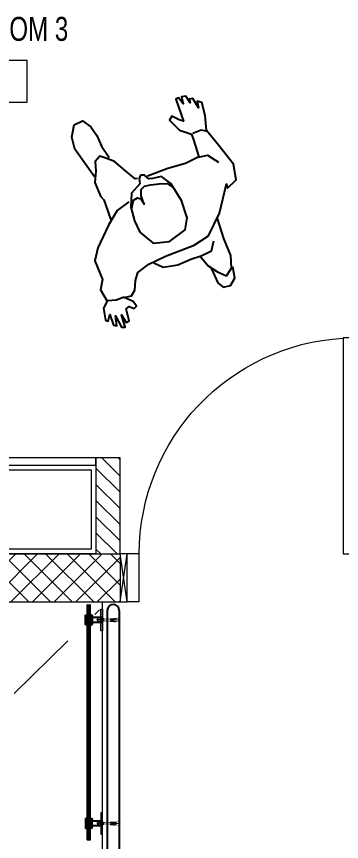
# Model space of a CAD drawing. Header units: millimetres. Extents: x -18512 to 101824, y -95768 to 52898.
# Drawn here: x 58137 to 59490, y -56835 to -53399 of the extents above; entities that cross this region are included whole.
import ezdxf

# ---------------------------------------------------------------- set-up
doc = ezdxf.new("R2010")
doc.units = ezdxf.units.MM
doc.header["$LTSCALE"] = 25
doc.linetypes.add('HIDDEN', pattern=[0.375, 0.25, -0.125])
doc.linetypes.add('STYLE_05', pattern=[0.20828, 0.069425, -0.138855])
doc.layers.get('0').update_dxf_attribs({"color": 254, "lineweight": 0})
for name, color, linetype, lineweight in [('_FW_FUR_FIXED', 62, 'Continuous', 0), ('A-AREA-IDEN', 2, 'Continuous', 9), ('A-DETL-MBND', 5, 'HIDDEN', 9), ('A-DOOR', 31, 'Continuous', 18), ('A-FLOR-OTLN', 6, 'Continuous', 18), ('A-WOODEN DOOR FRAM', 9, 'Continuous', 9), ('I-WALL', 2, 'Continuous', 9)]:
    doc.layers.add(name, color=color, linetype=linetype, lineweight=lineweight)
for name, color, linetype in [('A-WALL', 50, 'Continuous'), ('ADT-3', 7, 'Continuous'), ('AL SAFA', 1, 'Continuous'), ('AR WALL HATCH', 8, 'Continuous'), ('LMI-1', 3, 'Continuous'), ('SGF GLASS', 152, 'Continuous'), ('WD-PEOPLE', 8, 'Continuous')]:
    doc.layers.add(name, color=color, linetype=linetype)
doc.styles.add('Arial Narrow_4', font='fi_9001f.ttf', dxfattribs={"width": 0.75, "height": 147.492401})
pattern_1 = [(135, (124341.9079, -153688.5155), (-0.449012806, -0.449012806), []), (225, (124341.9079, -153688.5155), (0.449012806, -0.449012806), [])]
pattern_2 = [(135, (124336.9079, -153688.5155), (-0.449012806, -0.449012806), []), (225, (124336.9079, -153688.5155), (0.449012806, -0.449012806), [])]

# ---------------------------------------------------------------- blocks, each defined once
blk = doc.blocks.new('E  Naga_Single-Panel2 - NAGA-Bedroom Door _WD05_-8233352-FIRST FLOOR PLAN')
at = {"layer": 'A-DOOR', "lineweight": 18}
for p, q in [((-450, 100), (-500, 100)), ((-450, 100), (-450, -100)), ((500, 100), (450, 100)), ((450, 100), (450, -100)), ((450, -100), (450, 100)), ((-450, -100), (-500, -100)), ((399, -1000.2), (399, -100)), ((399, -100), (450, -100)), ((450, -100), (450, -1000.2)), ((450, -100), (500, -100)), ((450, -1000.2), (399, -1000.2))]:
    blk.add_line(p, q, dxfattribs=at)
at = {"layer": 'A-DOOR'}
blk.add_arc((450, -100), 900, 180, 266.7515, dxfattribs=at)
blk = doc.blocks.new('M_NAGA Room Tag - Room Tag-1756429-FIRST FLOOR PLAN')
at = {"layer": 'A-AREA-IDEN'}
for p, q in [((-3.25, 1.75), (-3.25, -1.75)), ((-3.25, 1.75), (3.25, 1.75)), ((3.25, 1.75), (3.25, -1.75)), ((-3.25, -1.75), (3.25, -1.75))]:
    blk.add_line(p, q, dxfattribs=at)
blk = doc.blocks.new('A1')
at = {"color": 8, "linetype": 'STYLE_05', "ltscale": 0.5}
for p, q in [((2885, 766), (2885, 393)), ((2850, 745), (2864, 693)), ((2850, 745), (2878, 745)), ((2910, 754), (2861, 754)), ((2861, 754), (2863, 745)), ((2864, 693), (2906, 693)), ((2864, 661), (2864, 693)), ((2864, 661), (2906, 661)), ((2867, 505), (2867, 661)), ((2870, 505), (2870, 661)), ((2883, 708), (2878, 745)), ((2887, 708), (2893, 745)), ((2920, 745), (2893, 745)), ((2901, 505), (2901, 661)), ((2903, 505), (2903, 661)), ((2920, 745), (2906, 693)), ((2906, 661), (2906, 693)), ((2910, 754), (2907, 745)), ((2848, 456), (2848, 463)), ((2848, 463), (2923, 463)), ((2848, 463), (2848, 463)), ((2848, 463), (2885, 463)), ((2848, 456), (2923, 456)), ((2853, 452), (2853, 424)), ((2861, 455), (2908, 455)), ((2861, 422), (2908, 422)), ((2867, 458), (2867, 461)), ((2872, 505), (2868, 501)), ((2903, 505), (2868, 501)), ((2868, 501), (2871, 505)), ((2868, 501), (2872, 498)), ((2872, 498), (2868, 501)), ((2872, 498), (2868, 493)), ((2868, 493), (2872, 498)), ((2904, 496), (2868, 493)), ((2868, 493), (2871, 490)), ((2871, 490), (2868, 493)), ((2871, 490), (2868, 485)), ((2868, 485), (2871, 490)), ((2903, 488), (2868, 485)), ((2868, 485), (2872, 482)), ((2872, 482), (2868, 485)), ((2872, 482), (2868, 477)), ((2868, 477), (2872, 482)), ((2904, 480), (2868, 477)), ((2868, 477), (2871, 473)), ((2871, 473), (2868, 477)), ((2871, 473), (2868, 469)), ((2868, 469), (2871, 473)), ((2904, 472), (2868, 469)), ((2868, 469), (2871, 465)), ((2871, 465), (2868, 469)), ((2868, 425), (2868, 452)), ((2887, 422), (2868, 420)), ((2869, 422), (2868, 419)), ((2868, 419), (2871, 416)), ((2871, 416), (2868, 412)), ((2904, 415), (2868, 411)), ((2868, 412), (2872, 408)), ((2902, 505), (2869, 505)), ((2870, 505), (2870, 507)), ((2871, 505), (2870, 505)), ((2900, 501), (2871, 498)), ((2900, 492), (2871, 489)), ((2900, 485), (2871, 482)), ((2900, 476), (2871, 473)), ((2900, 468), (2871, 465)), ((2885, 467), (2871, 465)), ((2900, 419), (2871, 416)), ((2900, 411), (2871, 408)), ((2871, 408), (2900, 408)), ((2903, 496), (2885, 495)), ((2885, 495), (2885, 483)), ((2885, 483), (2900, 485)), ((2903, 472), (2885, 471)), ((2885, 471), (2885, 463)), ((2885, 463), (2885, 467)), ((2885, 463), (2923, 463)), ((2903, 505), (2900, 501)), ((2903, 504), (2900, 501)), ((2900, 501), (2904, 496)), ((2900, 501), (2903, 496)), ((2904, 496), (2900, 492)), ((2900, 492), (2904, 488)), ((2903, 488), (2900, 484)), ((2900, 485), (2900, 484)), ((2900, 484), (2904, 480)), ((2900, 484), (2903, 480)), ((2904, 480), (2900, 476)), ((2904, 480), (2900, 476)), ((2900, 476), (2904, 472)), ((2900, 476), (2903, 472)), ((2904, 472), (2900, 468)), ((2900, 468), (2904, 465)), ((2900, 425), (2900, 452)), ((2902, 422), (2900, 419)), ((2900, 419), (2904, 415)), ((2904, 415), (2900, 412)), ((2900, 412), (2901, 410)), ((2901, 410), (2900, 408)), ((2903, 507), (2903, 505)), ((2903, 496), (2904, 496)), ((2904, 496), (2903, 496)), ((2903, 480), (2904, 480)), ((2904, 496), (2904, 496)), ((2904, 458), (2904, 461)), ((2917, 452), (2917, 425)), ((2923, 456), (2923, 463))]:
    blk.add_line(p, q, dxfattribs=at)
for centre, major_axis, start_param, end_param in [((2885, 703), (-3.85, 3.85), 5.871021, 11.436058), ((2861, 446), (-6.93, 6.93), 5.370026, 6.323459), ((2861, 446), (-6.93, 6.93), 5.370026, 6.323459), ((2861, 446), (-6.93, 6.93), 4.669335, 6.323459), ((2861, 432), (-7.76, -7.76), 0.066292, 1.500005), ((2861, 432), (-7.76, 7.76), 1.637088, 2.419613), ((2861, 432), (-7.76, 7.76), 1.637088, 2.419613), ((2861, 432), (-7.76, -7.76), 0.848817, 1.500005), ((2861, 432), (-7.76, -7.76), 0.848817, 1.500005), ((2861, 446), (-6.93, 6.93), 4.669335, 5.370026), ((2861, 446), (-6.93, 6.93), 4.669335, 5.370026), ((2884, 411), (-31.8, -31.8), 3.563644, 4.30536), ((2884, 411), (-31.8, 31.8), 5.559758, 5.876157), ((2884, 411), (-31.8, 31.8), 5.559758, 5.876157), ((2883, 468), (-33.2, -33.2), 0.44564, 1.1552), ((2883, 468), (-33.2, 33.2), 2.016436, 2.327569), ((2883, 468), (-33.2, 33.2), 2.016436, 2.327569), ((2884, 411), (-31.8, -31.8), 3.912085, 3.979139), ((2884, 411), (-31.8, -31.8), 3.912085, 3.979139), ((2884, 411), (-31.8, 31.8), 5.549936, 5.559758), ((2884, 411), (-31.8, 31.8), 5.549936, 5.559758), ((2883, 468), (-33.2, 33.2), 2.327569, 2.38482), ((2883, 468), (-33.2, 33.2), 2.327569, 2.38482), ((2884, 411), (-31.8, -31.8), 3.86502, 3.912085), ((2884, 411), (-31.8, -31.8), 3.86502, 3.912085), ((2883, 468), (-33.2, 33.2), 2.391283, 2.725996), ((2883, 468), (-33.2, 33.2), 2.391283, 2.725996), ((2883, 468), (-33.2, -33.2), 0.814024, 0.820486), ((2883, 468), (-33.2, -33.2), 0.814024, 0.820486), ((2884, 411), (-31.8, -31.8), 3.774027, 3.86502), ((2884, 411), (-31.8, -31.8), 3.774027, 3.86502), ((2884, 411), (-31.8, 31.8), 5.13444, 5.344823), ((2884, 411), (-31.8, 31.8), 5.13444, 5.344823), ((2909, 443), (-9.06, -9.06), 3.227804, 4.616951), ((2909, 443), (-9.06, -9.06), 4.349401, 4.616951), ((2909, 443), (-9.06, -9.06), 4.349401, 4.616951), ((2908, 434), (-8.73, -8.73), 0.079101, 1.531694), ((2908, 434), (-8.73, 8.73), 1.649898, 2.269819), ((2908, 434), (-8.73, 8.73), 1.649898, 2.269819), ((2909, 443), (-9.06, -9.06), 4.038843, 4.349401), ((2909, 443), (-9.06, -9.06), 4.038843, 4.349401), ((2909, 443), (-9.06, -9.06), 3.403765, 4.038843), ((2909, 443), (-9.06, -9.06), 3.403765, 4.038843), ((2908, 434), (-8.73, -8.73), 0.699022, 1.531694), ((2908, 434), (-8.73, -8.73), 0.699022, 1.531694), ((2909, 443), (-9.06, -9.06), 3.227804, 3.403765), ((2909, 443), (-9.06, -9.06), 3.227804, 3.403765)]:
    blk.add_ellipse(centre, major_axis=major_axis, ratio=1, start_param=start_param, end_param=end_param, dxfattribs=at)
blk = doc.blocks.new('A$C24B90740')
at = {"layer": 'LMI-1', "color": 8, "elevation": 0}
for points in [[(0, 1.9), (2.4, 1.9)], [(0, 0), (2.4, 0)]]:
    blk.add_lwpolyline(points, dxfattribs=at)
at = {"layer": 'LMI-1', "color": 8}
blk.add_arc((2.3, 1, 0), 0.972, 279.1054, 80.8946, dxfattribs=at)
blk = doc.blocks.new('REH')
h = blk.add_hatch()
h.set_pattern_fill('ANSI37', color=8, scale=0.2, angle=90, style=0)
h.set_pattern_definition(pattern_1)
h.paths.add_polyline_path([(138637.4, -14314.4), (138637.4, -14316.4), (138649.9, -14316.4), (138649.9, -14314.4)])
h = blk.add_hatch()
h.set_pattern_fill('ANSI37', color=8, scale=0.2, angle=90, style=0)
h.set_pattern_definition(pattern_1)
h.paths.add_polyline_path([(138649.9, -14316.4), (138647.9, -14316.4), (138647.9, -14322.4), (138649.9, -14322.4)])
h.paths.add_polyline_path([(138647.9, -14322.4), (138647.9, -14323.1), (138649.9, -14323.1), (138649.9, -14322.4)])
h.paths.add_polyline_path([(138649.9, -14323.9), (138649.9, -14323.1), (138647.9, -14323.1), (138647.9, -14323.9)])
h.paths.add_polyline_path([(138649.9, -14323.9), (138647.9, -14323.9), (138647.9, -14329.9), (138649.9, -14329.9)])
h = blk.add_hatch()
h.set_pattern_fill('ANSI37', color=8, scale=0.2, angle=90, style=0)
h.set_pattern_definition(pattern_2)
h.paths.add_polyline_path([(138659.9, -14316.4), (138677.4, -14316.4), (138677.4, -14314.4), (138659.9, -14314.4)])
h = blk.add_hatch()
h.set_pattern_fill('ANSI37', color=256, scale=5, angle=90, style=0)
h.set_pattern_definition([(135, (124341.908, -153688.516), (-11.2253202, -11.2253202), []), (225, (124341.908, -153688.516), (11.2253202, -11.2253202), [])])
h.paths.add_polyline_path([(138664.9, -14316.4), (138664.9, -14322.4), (138666.9, -14322.4), (138666.9, -14316.4)])
h.paths.add_polyline_path([(138664.9, -14323.9), (138664.9, -14329.9), (138666.9, -14329.9), (138666.9, -14323.9)])
h.paths.add_polyline_path([(138664.9, -14322.4), (138664.9, -14323.1), (138666.9, -14323.1), (138666.9, -14322.4)])
h.paths.add_polyline_path([(138664.9, -14323.1), (138664.9, -14323.9), (138666.9, -14323.9), (138666.9, -14323.1)])
h = blk.add_hatch()
h.set_pattern_fill('ANSI37', color=8, scale=0.2, angle=90, style=0)
h.set_pattern_definition(pattern_1)
h.paths.add_polyline_path([(138664.9, -14316.4), (138664.9, -14322.4), (138666.9, -14322.4), (138666.9, -14316.4)])
h.paths.add_polyline_path([(138664.9, -14322.4), (138664.9, -14323.1), (138666.9, -14323.1), (138666.9, -14322.4)])
h.paths.add_polyline_path([(138664.9, -14323.1), (138664.9, -14323.9), (138666.9, -14323.9), (138666.9, -14323.1)])
h.paths.add_polyline_path([(138664.9, -14323.9), (138664.9, -14329.9), (138666.9, -14329.9), (138666.9, -14323.9)])
h = blk.add_hatch()
h.set_pattern_fill('ANSI37', color=8, scale=0.2, angle=90, style=0)
h.set_pattern_definition(pattern_1)
h.paths.add_polyline_path([(138637.4, -14329.9), (138637.4, -14331.9), (138653.1, -14331.9), (138653.1, -14330.1), (138653, -14329.9)])
h = blk.add_hatch()
h.set_pattern_fill('ANSI37', color=8, scale=0.2, angle=90, style=0)
h.set_pattern_definition(pattern_2)
h.paths.add_polyline_path([(138661.2, -14331.9), (138664.4, -14331.9), (138677.4, -14331.9), (138677.4, -14329.9), (138661.2, -14329.9)])
at = {"layer": 'LMI-1'}
h = blk.add_hatch(dxfattribs=at)
h.set_pattern_fill('ANSI31', color=8, angle=180, style=0)
h.set_pattern_definition([(225, (124341.908, -153688.5155), (2.24506403, -2.24506403), [])])
h.paths.add_polyline_path([(138639.4, -14309.4, 0.414214), (138637.4, -14311.4), (138637.4, -14314.4), (138649.9, -14314.4), (138649.9, -14316.4), (138652.9, -14316.4), (138652.2, -14315.6), (138653.3, -14314.4), (138652.3, -14313.2), (138661.5, -14313.2), (138662.3, -14314.4), (138662.3, -14314.4), (138661.2, -14315.3), (138662, -14316.4), (138664.9, -14316.4), (138664.9, -14314.4), (138677.4, -14314.4), (138677.4, -14311.4, 0.414214), (138675.4, -14309.4)])
h.paths.add_polyline_path([(138662.2, -14318.9), (138661.1, -14319.9), (138662.1, -14321.1), (138661.1, -14322.1), (138661.3, -14322.4), (138664.9, -14322.4), (138664.9, -14316.4), (138662, -14316.4), (138662.2, -14316.6), (138661.2, -14317.5)])
h.paths.add_polyline_path([(138662.1, -14325.5), (138661.1, -14326.5), (138662.1, -14327.8), (138661.1, -14328.7), (138662, -14329.9), (138664.9, -14329.9), (138664.9, -14323.9), (138661.5, -14323.9), (138661.1, -14324.3)])
h.paths.add_polyline_path([(138652.1, -14326.7), (138653.2, -14325.6), (138652.1, -14324.5), (138652.7, -14323.9), (138649.9, -14323.9), (138649.9, -14329.9), (138653, -14329.9), (138652.1, -14328.9), (138653.2, -14327.8)])
h.paths.add_polyline_path([(138649.9, -14322.4), (138652.2, -14322.4), (138652.1, -14322.3), (138653.1, -14321.2), (138652.1, -14320.1), (138653.2, -14318.9), (138652.2, -14317.8), (138653.2, -14316.7), (138652.9, -14316.4), (138649.9, -14316.4)])
h = blk.add_hatch(dxfattribs=at)
h.set_pattern_fill('ANSI31', color=8, angle=180, style=0)
h.set_pattern_definition([(225, (124341.908, -153583.2378), (2.24506403, -2.24506403), [])])
h.paths.add_polyline_path([(138675.4, -14336.9, 0.414214), (138677.4, -14334.9), (138677.4, -14331.9), (138637.4, -14331.9), (138637.4, -14334.9, 0.414214), (138639.4, -14336.9)])
for p, q in [((138637.4, -14314.4, 0), (138637.4, -14316.4, 0)), ((138677.4, -14331.9, 0), (138677.4, -14329.9, 0))]:
    blk.add_line(p, q)
at = {"color": 1}
for p, q in [((138649.9, -14316.4, 0), (138649.9, -14329.9)), ((138664.9, -14329.9, 0), (138664.9, -14316.4, 0))]:
    blk.add_line(p, q, dxfattribs=at)
at = {"color": 8, "linetype": 'Continuous'}
for p, q in [((138663.8, -14331.9, 0), (138650.6, -14331.9, 0)), ((138664.4, -14331.9, 0), (138651.2, -14331.9, 0))]:
    blk.add_line(p, q, dxfattribs=at)
at = {"color": 8, "elevation": 0}
for points in [[(138649.9, -14316.4), (138649.9, -14314.4), (138637.4, -14314.4), (138637.4, -14316.4)], [(138677.4, -14316.4), (138677.4, -14314.4), (138664.9, -14314.4), (138664.9, -14316.4)]]:
    blk.add_lwpolyline(points, dxfattribs=at)
at = {"layer": 'A-WALL', "color": 84, "ltscale": 0.1, "elevation": 0}
for points in [[(138637.4, -14316.4), (138637.4, -14314.4), (138649.9, -14314.4), (138649.9, -14316.4)], [(138647.9, -14329.9), (138647.9, -14316.4), (138649.9, -14316.4), (138649.9, -14329.9)], [(138664.9, -14316.4), (138664.9, -14314.4), (138677.4, -14314.4), (138677.4, -14316.4)], [(138664.9, -14329.9), (138664.9, -14316.4), (138666.9, -14316.4), (138666.9, -14329.9)], [(138637.4, -14331.9), (138637.4, -14329.9), (138653.1, -14329.9), (138653.1, -14331.9)], [(138661.2, -14331.9), (138661.2, -14329.9), (138677.4, -14329.9), (138677.4, -14331.9)]]:
    blk.add_lwpolyline(points, close=True, dxfattribs=at)
at = {"layer": 'ADT-3', "color": 8}
for p, q in [((138653.2, -14318.9, 0), (138652.1, -14320.1, 0)), ((138652.1, -14320.1, 0), (138653.1, -14321.2, 0)), ((138652.1, -14320.1, 0), (138662.1, -14321.1, 0)), ((138653.1, -14321.2, 0), (138652.1, -14322.3, 0)), ((138652.1, -14322.3, 0), (138653.2, -14323.4, 0)), ((138652.1, -14322.3, 0), (138662.1, -14323.3, 0)), ((138653.1, -14323.4, 0), (138652.1, -14324.5, 0)), ((138652.1, -14324.5, 0), (138653.2, -14325.6, 0)), ((138652.1, -14324.5, 0), (138662.1, -14325.5, 0)), ((138653.1, -14325.6, 0), (138652.1, -14326.7, 0)), ((138652.1, -14326.7, 0), (138653.2, -14327.9, 0)), ((138652.1, -14326.7, 0), (138662.1, -14327.8, 0)), ((138653.3, -14314.4, 0), (138652.2, -14315.6, 0)), ((138652.2, -14315.6, 0), (138662.2, -14316.6, 0)), ((138652.2, -14315.6, 0), (138653.2, -14316.7, 0)), ((138653.2, -14316.7, 0), (138652.2, -14317.8, 0)), ((138652.2, -14317.8, 0), (138653.2, -14318.9, 0)), ((138652.2, -14317.8, 0), (138662.2, -14318.9, 0)), ((138652.3, -14313.2, 0), (138662.2, -14314.4, 0)), ((138652.3, -14313.2, 0), (138653.3, -14314.4, 0)), ((138652.3, -14313.2, 0), (138661.5, -14313.2, 0)), ((138653.1, -14321.2, 0), (138661.1, -14322.1, 0)), ((138653.1, -14323.4, 0), (138661.1, -14324.3, 0)), ((138653.1, -14323.4, 0), (138661.1, -14324.3, 0)), ((138653.1, -14325.6, 0), (138661.1, -14326.5, 0)), ((138653.1, -14325.6, 0), (138661.1, -14326.5, 0)), ((138653.2, -14314.5, 0), (138661.2, -14315.3, 0)), ((138653.2, -14316.7, 0), (138661.2, -14317.5, 0)), ((138653.2, -14319, 0), (138661.1, -14319.9, 0)), ((138662.2, -14318.9, 0), (138661.1, -14319.9, 0)), ((138661.1, -14319.9, 0), (138662.1, -14321.1, 0)), ((138662.1, -14321.1, 0), (138661.1, -14322.1, 0)), ((138661.1, -14322.1, 0), (138662.1, -14323.3, 0)), ((138662.1, -14323.3, 0), (138661.1, -14324.3, 0)), ((138662.1, -14323.3, 0), (138661.1, -14324.3, 0)), ((138661.1, -14324.3, 0), (138662.1, -14325.5, 0)), ((138662.1, -14325.5, 0), (138661.1, -14326.5, 0)), ((138662.1, -14325.5, 0), (138661.1, -14326.5, 0)), ((138661.1, -14326.5, 0), (138662.1, -14327.8, 0)), ((138662.3, -14314.4, 0), (138661.2, -14315.3, 0)), ((138661.2, -14315.3, 0), (138662.2, -14316.6, 0)), ((138662.2, -14316.6, 0), (138661.2, -14317.5, 0)), ((138661.2, -14317.5, 0), (138662.2, -14318.9, 0)), ((138661.5, -14313.2, 0), (138662.3, -14314.4, 0)), ((138653.1, -14327.9, 0), (138652.1, -14328.9, 0)), ((138652.1, -14328.9, 0), (138653.1, -14330.1, 0)), ((138652.1, -14328.9, 0), (138661.4, -14329.9, 0)), ((138653.1, -14327.9, 0), (138661.1, -14328.7, 0)), ((138653.1, -14330.1, 0), (138661.1, -14330.9, 0)), ((138653.3, -14330.1, 0), (138661.2, -14330.9, 0)), ((138662.1, -14327.8, 0), (138661.1, -14328.7, 0)), ((138661.1, -14328.7, 0), (138662, -14329.9, 0))]:
    blk.add_line(p, q, dxfattribs=at)
at = {"layer": 'LMI-1', "color": 1}
for p, q in [((138649.9, -14314.4), (138637.4, -14314.4)), ((138675.4, -14309.4), (138639.4, -14309.4))]:
    blk.add_line(p, q, dxfattribs=at)
at = {"layer": 'LMI-1', "color": 8}
for p, q in [((138653, -14329.9, 0), (138637.4, -14329.9, 0)), ((138637.4, -14331.9, 0), (138637.4, -14329.9, 0)), ((138637.4, -14329.9, 0), (138653, -14329.9, 0)), ((138677.4, -14331.9, 0), (138637.4, -14331.9, 0)), ((138677.4, -14331.9, 0), (138637.4, -14331.9, 0)), ((138642.8, -14331.9, 0), (138642.7, -14331.8, 0)), ((138646.9, -14329.9, 0), (138649.9, -14329.9, 0)), ((138653.1, -14329.9, 0), (138653.1, -14331.9, 0)), ((138661.2, -14330.9, 0), (138661.2, -14331.9, 0)), ((138677.4, -14329.9, 0), (138662, -14329.9, 0)), ((138665.4, -14329.9, 0), (138677.4, -14329.9, 0))]:
    blk.add_line(p, q, dxfattribs=at)
at = {"layer": 'LMI-1', "color": 1, "elevation": 0}
for points in [[(138637.4, -14314.4), (138637.4, -14311.4, -0.414214), (138639.4, -14309.4)], [(138675.4, -14309.4, -0.414214), (138677.4, -14311.4), (138677.4, -14314.4), (138665.4, -14314.4)]]:
    blk.add_lwpolyline(points, format="xyb", dxfattribs=at)
blk.add_lwpolyline([(138677.4, -14334.9), (138677.4, -14331.9), (138637.4, -14331.9), (138637.4, -14334.9, 0.414214), (138639.4, -14336.9), (138675.4, -14336.9, 0.414214)], format="xyb", close=True, dxfattribs=at)
at = {"layer": 'LMI-1', "color": 8, "elevation": 0}
for points in [[(138641.7, -14336.9), (138641.7, -14334.5)], [(138643.6, -14336.9), (138643.6, -14334.5)], [(138661.2, -14330.9), (138661.2, -14331.9)], [(138666, -14336.9), (138666, -14334.5)], [(138667.9, -14336.9), (138667.9, -14334.5)]]:
    blk.add_lwpolyline(points, dxfattribs=at)
at = {"layer": 'LMI-1', "color": 8}
blk.add_arc((138642.6, -14334.6, 0), 0.972, 9.1054, 170.8946, dxfattribs=at)
at = {"layer": 'LMI-1', "color": 8, "extrusion": (0, 0, -1), "xscale": -1, "zscale": -1, "rotation": 270}
for p in [(-138643.6, -14336.9, 0), (-138667.9, -14336.9, 0)]:
    blk.add_blockref('A$C24B90740', p, dxfattribs=at)
blk = doc.blocks.new('DFF')
at = {"layer": 'LMI-1'}
for points in [[(6745, 183870.3), (6745, 183872.9), (6742.7, 183870.3)], [(6745, 183870.3), (6745, 183867.7), (6742.7, 183870.3)], [(6745, 183850.3), (6745, 183852.9), (6742.7, 183850.3)], [(6745, 183850.3), (6745, 183847.7), (6742.7, 183850.3)]]:
    blk.add_hatch(color=8, dxfattribs=at).paths.add_polyline_path(points)
at = {"color": 3, "elevation": 0}
blk.add_lwpolyline([(6751, 183905.3), (6745, 183905.3), (6745, 183815.3), (6751, 183815.3), (6751, 183905.3)], close=True, dxfattribs=at)
at = {"layer": 'LMI-1', "color": 3}
for p, q in [((6745, 183870.3, 0), (6708, 183870.3, 0)), ((6745.1, 183850.3, 0), (6708, 183850.3, 0))]:
    blk.add_line(p, q, dxfattribs=at)
at = {"layer": 'LMI-1', "color": 8, "elevation": 0}
for points in [[(6745, 183870.3), (6745, 183872.9), (6742.7, 183870.3)], [(6745, 183870.3), (6745, 183867.7), (6742.7, 183870.3)], [(6745, 183850.3), (6745, 183852.9), (6742.7, 183850.3)], [(6745, 183850.3), (6745, 183847.7), (6742.7, 183850.3)]]:
    blk.add_lwpolyline(points, close=True, dxfattribs=at)
at = {"rotation": 270}
blk.add_blockref('REH', (21017.4, 322517.8), dxfattribs=at)
at = {"xscale": 0.2702702702954411, "yscale": 0.2702702702954411, "zscale": 0.2702702702954411, "rotation": 270}
blk.add_blockref('A1', (6619.8, 184640.1, 0), dxfattribs=at)
blk = doc.blocks.new('A$C777636C6')
for points in [[(0.2125, 0.6175), (0.2142, 0.6672), (0.2039, 0.6878), (0.1799, 0.693), (0.1577, 0.6775), (0.1474, 0.6415)], [(0.3599, 0.3036), (0.4062, 0.3122), (0.4524, 0.3431), (0.5159, 0.3945), (0.5433, 0.4288), (0.5467, 0.494), (0.5673, 0.5214), (0.5638, 0.5643), (0.5844, 0.5798), (0.5964, 0.6175), (0.5896, 0.6244), (0.5758, 0.6072), (0.5793, 0.6432), (0.5707, 0.6501), (0.5604, 0.6192), (0.5587, 0.6604), (0.5484, 0.6655), (0.5416, 0.6244), (0.5381, 0.6535), (0.5279, 0.6535), (0.5193, 0.6141), (0.5073, 0.6106), (0.4953, 0.6244), (0.485, 0.6209), (0.4884, 0.6021), (0.509, 0.578), (0.485, 0.5832), (0.4679, 0.5712), (0.4524, 0.5437), (0.4336, 0.5232), (0.389, 0.5146), (0.3291, 0.5146), (0.2297, 0.5232), (0.1748, 0.5163), (0.1097, 0.4648), (0.048, 0.3894), (0.0514, 0.4031), (0.0137, 0.3911), (0, 0.3413), (0.0171, 0.2642), (0.0308, 0.2041), (0.0137, 0.1578), (0.0051, 0.1149), (0.0171, 0.1046), (0.0223, 0.1269), (0.0257, 0.0909), (0.0377, 0.0875), (0.0394, 0.0995), (0.0428, 0.0738), (0.0566, 0.0703), (0.0617, 0.0926), (0.0668, 0.0686), (0.0771, 0.0686), (0.0857, 0.1441), (0.096, 0.1338), (0.1131, 0.1132), (0.1251, 0.1218), (0.1097, 0.1647), (0.0805, 0.1938), (0.0823, 0.2127), (0.0908, 0.271), (0.1388, 0.271), (0.1988, 0.2607), (0.2683, 0.2547)], [(0.2279, 0.5643), (0.2177, 0.6038), (0.1988, 0.6347), (0.1782, 0.6587), (0.1525, 0.6432), (0.1371, 0.6055), (0.1337, 0.5455), (0.1234, 0.4786)], [(0.509, 0.5763), (0.5364, 0.5746), (0.5621, 0.5643)], [(0.3736, 0.518), (0.3513, 0.5437), (0.3051, 0.5575), (0.2588, 0.5592), (0.2245, 0.5643), (0.1868, 0.5643), (0.1662, 0.5386)], [(0.36, 0.3268), (0.3445, 0.3053), (0.3291, 0.3036), (0.3205, 0.3122), (0.3188, 0.3322), (0.3153, 0.3036), (0.3068, 0.2847), (0.2913, 0.2796), (0.2725, 0.2847), (0.2451, 0.2933), (0.2211, 0.3036), (0.2108, 0.3225)], [(0.3018, 0.2471), (0.3085, 0.2453), (0.3256, 0.2075), (0.3445, 0.1647), (0.365, 0.1424), (0.3805, 0.1286), (0.401, 0.1372), (0.413, 0.1664), (0.4319, 0.199), (0.4353, 0.247), (0.4302, 0.2624), (0.4319, 0.2779), (0.4387, 0.331)], [(0.0925, 0.271), (0.0634, 0.2779), (0.0411, 0.3139)], [(0.0291, 0.2093), (0.0463, 0.1955), (0.0754, 0.1938)], [(0.425, 0.1818), (0.4439, 0.072), (0.4353, 0.0326), (0.4113, 0), (0.3805, 0), (0.365, 0.0292), (0.3599, 0.0635), (0.3616, 0.1012), (0.3548, 0.1458)]]:
    blk.add_lwpolyline(points)
blk.add_lwpolyline([(0.2879, 0.2412), (0.297, 0.2498), (0.3021, 0.2659), (0.3399, 0.2819), (0.3616, 0.3225), (0.3702, 0.3671), (0.3702, 0.4082), (0.3472, 0.4592), (0.2964, 0.4775), (0.2343, 0.4654), (0.212, 0.4328), (0.2039, 0.3739), (0.2108, 0.3087), (0.2285, 0.2756), (0.2576, 0.2688), (0.2684, 0.2648), (0.2765, 0.2476)], close=True)

msp = doc.modelspace()

# ---------------------------------------------------------------- hatches: boundary and pattern name
at = {"layer": 'AR WALL HATCH', "lineweight": 5}
h = msp.add_hatch(dxfattribs=at)
h.set_pattern_fill('ANSI31', color=256, scale=15, style=0)
h.set_pattern_definition([(135, (1737.455, 66915.984), (-33.67596, -33.67596), [])])
h.paths.add_polyline_path([(58467.7, -55237.4), (58467.9, -55637.4), (58568.1, -55637.4), (58568, -55237.4)])
h = msp.add_hatch(dxfattribs=at)
h.set_pattern_fill('ANSI37', color=256, scale=20, style=0)
h.set_pattern_definition([(45, (59229.075, -102497.31), (-44.90128, 44.90128), []), (135, (59229.075, -102497.31), (-44.90128, -44.90128), [])])
h.paths.add_polyline_path([(58568.1, -55837.4), (56333.3, -55837.4), (56333.3, -55637.4), (58568.1, -55637.4)])

# ---------------------------------------------------------------- linework, layer by layer
at = {"layer": '_FW_FUR_FIXED'}
for p, q in [((58467.9, -55237.1, -185713.6), (57988, -55237.4, 49.1)), ((58467.9, -55267.3, -367755), (58467.9, -55237.1, -185713.6))]:
    msp.add_line(p, q, dxfattribs=at)
at = {"layer": '_FW_FUR_FIXED', "elevation": -181992.3}
for points in [[(58467.9, -55637.1), (57996, -55637.4), (57996, -55267.5), (58467.9, -55267.3)], [(58447.9, -55617.1), (58016, -55617.4), (58016, -55287.5), (58447.9, -55287.3)]]:
    msp.add_lwpolyline(points, close=True, dxfattribs=at)
at = {"layer": 'A-DETL-MBND', "ltscale": 50}
msp.add_line((56453.1, -57857.4), (58482.6, -55870.7), dxfattribs=at)
at = {"layer": 'A-FLOR-OTLN'}
msp.add_line((58494.6, -57877.4), (58494.6, -55837.4), dxfattribs=at)
at = {"layer": 'A-WOODEN DOOR FRAM'}
msp.add_lwpolyline([(58598.1, -55637.4), (58568.1, -55637.4), (58568.1, -55837.4), (58598.1, -55837.4)], close=True, dxfattribs=at)
for points in [[(58568.1, -55837.4), (58598.1, -55637.4)], [(58598.1, -55837.4), (58568.1, -55637.4)]]:
    msp.add_lwpolyline(points, dxfattribs=at)
at = {"layer": 'AL SAFA', "color": 1}
for p, q in [((58514.6, -55872.3), (58514.6, -57806.8)), ((58564.6, -55872.3), (58564.6, -57806.8))]:
    msp.add_line(p, q, dxfattribs=at)
msp.add_arc((58539.6, -55872.3), 25, 0, 180, dxfattribs=at)
at = {"layer": 'I-WALL', "color": 6}
msp.add_line((58467.9, -55237.1, -185713.6), (58467.9, -55237.4, -186113.6), dxfattribs=at)
at = {"layer": 'I-WALL'}
for p, q in [((58567.9, -55237.4, 100), (58467.9, -55237.4, 100)), ((58467.9, -55237.4, 100), (58467.9, -55637.4)), ((58568.1, -55237.4), (58567.9, -55237.4, 100)), ((58568.1, -55637.4), (58568.1, -55237.4)), ((58568.1, -55637.4), (58568.1, -55837.4)), ((56333.3, -55837.4), (58568.1, -55837.4))]:
    msp.add_line(p, q, dxfattribs=at)
at = {"layer": 'I-WALL', "color": 152}
for p, q in [((58431.1, -55849.3), (58433.1, -55847.3)), ((58431.1, -56827.8), (58431.1, -55849.3)), ((58444.6, -55849.3), (58442.6, -55847.3)), ((58444.6, -56827.8), (58444.6, -55849.3)), ((58433.1, -56829.8), (58431.1, -56827.8)), ((58442.6, -56829.8), (58433.1, -56829.8)), ((58442.6, -56829.8), (58444.6, -56827.8))]:
    msp.add_line(p, q, dxfattribs=at)
at = {"layer": 'I-WALL'}
msp.add_lwpolyline([(55568.1, -55637.4), (58568.1, -55637.4)], dxfattribs=at)
at = {"layer": 'SGF GLASS', "color": 8, "linetype": 'ByBlock', "ltscale": 0.8}
for p, q in [((58437.1, -56829.8), (58437.1, -55847.3)), ((58437.2, -56829.8), (58437.2, -55847.3)), ((58437.4, -56829.8), (58437.4, -55847.3)), ((58437.6, -56829.8), (58437.6, -55847.3)), ((58437.8, -56829.8), (58437.8, -55847.3)), ((58438, -56829.8), (58438, -55847.3)), ((58438.2, -56829.8), (58438.2, -55847.3)), ((58438.4, -56829.8), (58438.4, -55847.3)), ((58438.6, -56829.8), (58438.6, -55847.3))]:
    msp.add_line(p, q, dxfattribs=at)

# ---------------------------------------------------------------- block references
at = {"xscale": -1, "rotation": 180}
msp.add_blockref('DFF', (51743.6, 127948.1, 0), dxfattribs=at)
msp.add_blockref('DFF', (51743.6, -240620.1, 0))
at = {"layer": 'A-AREA-IDEN', "lineweight": 18, "xscale": -49.99999999999998, "yscale": 49.99999999999998, "zscale": 49.99999999999998, "rotation": 180}
msp.add_blockref('M_NAGA Room Tag - Room Tag-1756429-FIRST FLOOR PLAN', (58018.9, -53668.1), dxfattribs=at)
at = {"layer": 'A-DOOR', "xscale": -1, "rotation": 180}
msp.add_blockref('E  Naga_Single-Panel2 - NAGA-Bedroom Door _WD05_-8233352-FIRST FLOOR PLAN', (59098.1, -55737.4), dxfattribs=at)
at = {"layer": 'WD-PEOPLE', "xscale": 1278.142310049473, "yscale": 1278.142310049473, "zscale": 1278.142310049473, "rotation": 205.7806681006149}
msp.add_blockref('A$C777636C6', (58850.1, -53621.6), dxfattribs=at)

# ---------------------------------------------------------------- texts
at = {"layer": 'A-AREA-IDEN', "lineweight": 18, "insert": (58023.6, -53502), "char_height": 100, "width": 747, "attachment_point": 8, "line_spacing_factor": 0.968573, "style": 'Arial Narrow_4'}
msp.add_mtext('KIDS ROOM 3', dxfattribs=at)

doc.saveas('drawing.dxf')
